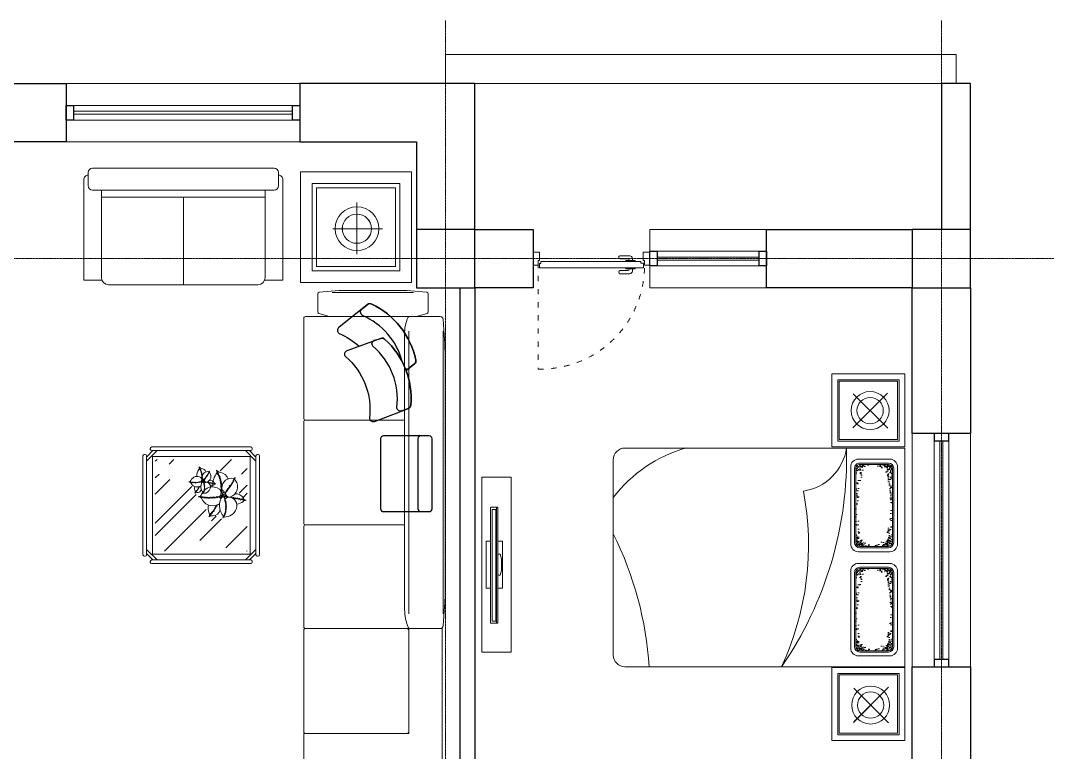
# Model space of a CAD drawing. Header units: millimetres. Extents: x 220309 to 250673, y 235861 to 255830.
# Drawn here: x 243586 to 250673, y 250811 to 255830 of the extents above; entities that cross this region are included whole.
import ezdxf

# ---------------------------------------------------------------- set-up
doc = ezdxf.new("R2010")
doc.units = ezdxf.units.MM
doc.linetypes.add('ACAD_ISO03W100', pattern=[30, 12, -18])
doc.linetypes.add('DASHDOTX2', pattern=[2, 1, -0.5, 0, -0.5])
for name, color, linetype, lineweight in [('Axes', 40, 'DASHDOTX2', 9), ('Balcony', 7, 'Continuous', 40), ('Door', 59, 'Continuous', 9), ('furniture', 46, 'Continuous', 9), ('Line', 7, 'Continuous', 9), ('Profile', 4, 'Continuous', 15), ('Wall', 5, 'Continuous', 30), ('winows', 4, 'Continuous', 18)]:
    doc.layers.add(name, color=color, linetype=linetype, lineweight=lineweight)
doc.layers.add('pillow', color=250, linetype='Continuous')
doc.styles.add('DIM_FONT', font='SIMPLEX', dxfattribs={"width": 0.8})
pattern_1 = [(322.5, (57293.257, -2899.04), (-1.126233, -34.448923), [0, -27.175481, 0, -30.39363, 0, -29.052734]), (352.5, (57293.257, -2899.04), (31.64114, -50.456037), [0, -14.660457, 0, -24.49369, 0, -9.386268]), (32.5, (57271.266, -2899.04), (55.676515, -0.101176), [0, -8.939303, 0, -32.18149, 0, -42.014724]), (42.5, (57271.266, -2899.04), (53.745352, -15.691615), [0, -4.469651, 0, -21.096755, 0, -24.136118])]
pattern_2 = [(322.5, (58008.435, -2899.04), (-1.126233, -34.448923), [0, -27.175481, 0, -30.39363, 0, -29.052734]), (352.5, (58008.435, -2899.04), (31.64114, -50.456037), [0, -14.660457, 0, -24.49369, 0, -9.386268]), (32.5, (57986.444, -2899.04), (55.676515, -0.101176), [0, -8.939303, 0, -32.18149, 0, -42.014724]), (42.5, (57986.444, -2899.04), (53.745352, -15.691615), [0, -4.469651, 0, -21.096755, 0, -24.136118])]

# ---------------------------------------------------------------- blocks, each defined once
blk = doc.blocks.new('q1')
at = {"layer": 'Door', "lineweight": 9}
for p, q in [((-680.9, 70), (-680.9, 86)), ((-663.1, 103.7), (-597.4, 103.7)), ((-659.6, 73.6), (-659.6, 70)), ((-597.4, 82.4), (-650.7, 82.4)), ((-588.5, 94.9), (-588.5, 91.3)), ((-45.3, 64.6), (-756.7, 64.6)), ((-756.7, 64.6), (-756.7, 31.8)), ((-756.7, 31.8), (-738.9, 31.8)), ((-738.9, 31.8), (-738.9, 20.2)), ((-54.2, 20.2), (-738.9, 20.2)), ((-699.8, 64.8), (-699.8, 70)), ((-699.8, 70), (-635.1, 70)), ((-699.8, 14), (-699.8, 20.2)), ((-635.1, 14), (-699.8, 14)), ((-680.9, 14), (-680.9, -1.1)), ((-659.6, 11.4), (-659.6, 14)), ((-597.4, 2.5), (-650.7, 2.5)), ((-635.1, 70), (-635.1, 64.8)), ((-635.1, 20.1), (-635.1, 14)), ((-45.3, 34.3), (-54.2, 34.3)), ((-54.2, 34.3), (-54.2, 20.2)), ((-45.3, 64.6), (-45.3, 34.3)), ((-663.1, -18.8), (-597.4, -18.8)), ((-588.5, -9.9), (-588.5, -6.4))]:
    blk.add_line(p, q, dxfattribs=at)
at = {"layer": 'Door', "linetype": 'ACAD_ISO03W100', "lineweight": 9, "ltscale": 3}
blk.add_lwpolyline([(-35.6, 29), (-35.6, 757.9)], dxfattribs=at)
at = {"layer": 'Door', "lineweight": 9}
for points in [[(-800, 44.4), (-764.4, 44.4), (-764.4, 13.6), (-755.6, 13.6), (-755.6, -44.4), (-800, -44.4)], [(0, 44.4), (-35.6, 44.4), (-35.6, 13.6), (-44.4, 13.6), (-44.4, -44.4), (0, -44.4)]]:
    blk.add_lwpolyline(points, close=True, dxfattribs=at)
at = {"layer": 'Door', "linetype": 'ACAD_ISO03W100', "lineweight": 9, "ltscale": 3}
blk.add_arc((-53.3, 47), 711.1, 88.56708, 180.20716, dxfattribs=at)
at = {"layer": 'Door', "lineweight": 9}
for centre, radius, start, end in [((-663.1, 86), 17.8, 90, 180), ((-650.7, 73.6), 8.89, 90, 180), ((-597.4, 94.9), 8.89, 0, 90), ((-597.4, 91.3), 8.89, 270, 0), ((-650.7, 11.4), 8.89, 180, 270), ((-597.4, -6.4), 8.89, 0, 90), ((-663.1, -1.1), 17.8, 180, 270), ((-597.4, -9.9), 8.89, 270, 0)]:
    blk.add_arc(centre, radius, start, end, dxfattribs=at)
blk = doc.blocks.new('1150')
h = blk.add_hatch()
h.set_pattern_fill('AR-SAND', color=0, scale=19.070513, angle=270, style=0)
h.set_pattern_definition(pattern_1)
edge = h.paths.add_edge_path()
edge.add_line((625, 792.6), (652.7, 813.9))
edge.add_line((652.7, 813.9), (674.1, 857.6))
edge.add_line((674.1, 857.6), (674.1, 793.1))
edge.add_line((674.1, 793.1), (673.1, 791))
edge.add_line((673.1, 791), (645.4, 769.7))
edge.add_line((645.4, 769.7), (564.5, 754.8))
edge.add_line((564.5, 754.8), (508, 746.5))
edge.add_line((508, 746.5), (330.6, 746.5))
edge.add_line((330.6, 746.5), (544, 777.7))
edge.add_line((544, 777.7), (625, 792.6))
h.paths.add_polyline_path([(616.5, 955), (535.5, 969.9), (394, 990.6), (437, 996.8), (543.3, 996.8), (553.4, 995.4), (634.4, 980.5), (662, 959.2), (674.1, 934.6), (674.1, 872.7), (644.2, 933.7)])
h.paths.add_polyline_path([(351, 996.8), (394, 990.6), (258.3, 970.7), (177.4, 955.8), (149.7, 934.5), (111, 855.6), (111, 925.3), (127.6, 959.2), (155.3, 980.5), (236.2, 995.4), (246.3, 996.8)])
h = blk.add_hatch()
h.set_pattern_fill('AR-SAND,_O', color=0, scale=9.535256, angle=360)
h.set_pattern_definition([(232.5, (57293.257, -2899.04), (-17.2244613, 0.5631167), [0, -13.5877404, 0, -15.196815, 0, -14.5263672]), (262.5, (57293.257, -2899.04), (-25.2280185, -15.82057), [0, -7.3302284, 0, -12.246845, 0, -4.693134]), (302.5, (57293.257, -2888.045), (-0.050588, -27.8382573), [0, -4.4696514, 0, -16.0907452, 0, -21.0073618]), (312.5, (57293.257, -2888.045), (-7.845808, -26.872676), [0, -2.2348257, 0, -10.5483774, 0, -12.068059])])
edge = h.paths.add_edge_path()
edge.add_line((111, 917.1), (111, 970))
edge.add_ellipse((137.8, 970), major_axis=(-19, -19), ratio=1, start_angle=225, end_angle=315, ccw=False)
edge.add_line((137.8, 996.8), (203.9, 996.8))
edge.add_line((203.9, 996.8), (157.2, 972.9))
edge.add_line((157.2, 972.9), (111, 917.1))
edge = h.paths.add_edge_path()
edge.add_line((147.1, 773.2), (199.1, 746.5))
edge.add_line((199.1, 746.5), (137.8, 746.5))
edge.add_ellipse((137.8, 773.4), major_axis=(-19, -19), ratio=1, start_angle=315, end_angle=405, ccw=False)
edge.add_line((111, 773.4), (111, 816.8))
edge.add_line((111, 816.8), (147.1, 773.2))
edge = h.paths.add_edge_path()
edge.add_line((647.3, 746.5), (604.7, 746.5))
edge.add_line((604.7, 746.5), (633.1, 761.1))
edge.add_line((633.1, 761.1), (674.1, 810.6))
edge.add_line((674.1, 810.6), (674.1, 773.4))
edge.add_ellipse((647.3, 773.4), major_axis=(19, -19), ratio=1, start_angle=-45, end_angle=45, ccw=False)
edge = h.paths.add_edge_path()
edge.add_line((674.1, 970), (674.1, 923.3))
edge.add_line((674.1, 923.3), (633.1, 972.9))
edge.add_line((633.1, 972.9), (586.3, 996.8))
edge.add_line((586.3, 996.8), (647.3, 996.8))
edge.add_ellipse((647.3, 970), major_axis=(-19, -19), ratio=1, start_angle=135, end_angle=225, ccw=False)
h = blk.add_hatch()
h.set_pattern_fill('AR-SAND', color=0, scale=19.070513, angle=270, style=0)
h.set_pattern_definition(pattern_2)
h.paths.add_polyline_path([(1340.2, 792.6), (1367.9, 813.9), (1389.3, 857.6), (1389.3, 793.1), (1388.3, 791), (1360.6, 769.7), (1279.6, 754.8), (1223.2, 746.5), (1045.8, 746.5), (1259.2, 777.7)])
h.paths.add_polyline_path([(1331.7, 955), (1250.7, 969.9), (1109.2, 990.6), (1152.2, 996.8), (1258.5, 996.8), (1268.6, 995.4), (1349.5, 980.5), (1377.2, 959.2), (1389.3, 934.6), (1389.3, 872.7), (1359.4, 933.7)])
h.paths.add_polyline_path([(1066.2, 996.8), (1109.2, 990.6), (973.5, 970.7), (892.6, 955.8), (864.9, 934.5), (826.1, 855.6), (826.1, 925.3), (842.8, 959.2), (870.4, 980.5), (951.4, 995.4), (961.5, 996.8)])
h = blk.add_hatch()
h.set_pattern_fill('AR-SAND,_O', color=0, scale=9.535256, angle=360)
h.set_pattern_definition([(232.5, (58008.435, -2899.04), (-17.2244613, 0.5631167), [0, -13.5877404, 0, -15.196815, 0, -14.5263672]), (262.5, (58008.435, -2899.04), (-25.2280185, -15.82057), [0, -7.3302284, 0, -12.246845, 0, -4.693134]), (302.5, (58008.435, -2888.045), (-0.050588, -27.8382573), [0, -4.4696514, 0, -16.0907452, 0, -21.0073618]), (312.5, (58008.435, -2888.045), (-7.845808, -26.872676), [0, -2.2348257, 0, -10.5483774, 0, -12.068059])])
edge = h.paths.add_edge_path()
edge.add_line((826.1, 917.1), (826.1, 970))
edge.add_ellipse((853, 970), major_axis=(-19, -19), ratio=1, start_angle=225, end_angle=315, ccw=False)
edge.add_line((853, 996.8), (919.1, 996.8))
edge.add_line((919.1, 996.8), (872.3, 972.9))
edge.add_line((872.3, 972.9), (826.1, 917.1))
edge = h.paths.add_edge_path()
edge.add_line((862.3, 773.2), (914.3, 746.5))
edge.add_line((914.3, 746.5), (853, 746.5))
edge.add_ellipse((853, 773.4), major_axis=(-19, -19), ratio=1, start_angle=315, end_angle=405, ccw=False)
edge.add_line((826.1, 773.4), (826.1, 816.8))
edge.add_line((826.1, 816.8), (862.3, 773.2))
edge = h.paths.add_edge_path()
edge.add_line((1362.5, 746.5), (1319.9, 746.5))
edge.add_line((1319.9, 746.5), (1348.3, 761.1))
edge.add_line((1348.3, 761.1), (1389.3, 810.6))
edge.add_line((1389.3, 810.6), (1389.3, 773.4))
edge.add_ellipse((1362.5, 773.4), major_axis=(19, -19), ratio=1, start_angle=-45, end_angle=45, ccw=False)
edge = h.paths.add_edge_path()
edge.add_line((1389.3, 970), (1389.3, 923.3))
edge.add_line((1389.3, 923.3), (1348.3, 972.9))
edge.add_line((1348.3, 972.9), (1301.5, 996.8))
edge.add_line((1301.5, 996.8), (1362.5, 996.8))
edge.add_ellipse((1362.5, 970), major_axis=(-19, -19), ratio=1, start_angle=135, end_angle=225, ccw=False)
h = blk.add_hatch()
h.set_pattern_fill('AR-SAND', color=0, scale=19.070513, angle=270, style=0)
h.set_pattern_definition(pattern_1)
edge = h.paths.add_edge_path()
edge.add_line((248.9, 770.6), (413.2, 746.5))
edge.add_line((413.2, 746.5), (257.1, 746.5))
edge.add_line((257.1, 746.5), (233.1, 750.1))
edge.add_line((233.1, 750.1), (152.1, 765))
edge.add_line((152.1, 765), (124.4, 786.2))
edge.add_line((124.4, 786.2), (111, 813.6))
edge.add_line((111, 813.6), (111, 866.3))
edge.add_line((111, 866.3), (140.2, 806.7))
edge.add_line((140.2, 806.7), (167.9, 785.5))
edge.add_line((167.9, 785.5), (248.9, 770.6))
h = blk.add_hatch()
h.set_pattern_fill('AR-SAND', color=0, scale=19.070513, angle=270, style=0)
h.set_pattern_definition(pattern_2)
edge = h.paths.add_edge_path()
edge.add_line((964, 770.6), (1128.4, 746.5))
edge.add_line((1128.4, 746.5), (972.3, 746.5))
edge.add_line((972.3, 746.5), (948.2, 750.1))
edge.add_line((948.2, 750.1), (867.3, 765))
edge.add_line((867.3, 765), (839.6, 786.2))
edge.add_line((839.6, 786.2), (826.1, 813.6))
edge.add_line((826.1, 813.6), (826.1, 866.3))
edge.add_line((826.1, 866.3), (855.4, 806.7))
edge.add_line((855.4, 806.7), (883.1, 785.5))
edge.add_line((883.1, 785.5), (964, 770.6))
at = {"color": 0}
for p, q in [((-505.9, 1083), (-5.1, 1083)), ((-505.9, 582.2), (-505.9, 1083)), ((-5.1, 1083), (-5.1, 582.2)), ((1.2, 1083), (1501.2, 1083)), ((1.2, -836.9), (1.2, 1083)), ((1501.2, 1083), (1501.2, -836.9)), ((1509.5, 582.2), (1509.5, 1083)), ((1509.5, 1083), (2010.3, 1083)), ((2010.3, 1083), (2010.3, 582.2)), ((-45.2, 1042.9), (-465.8, 1042.9)), ((-465.8, 1042.9), (-465.8, 622.3)), ((-55.2, 1032.9), (-455.8, 1032.9)), ((-455.8, 1032.9), (-455.8, 632.3)), ((-55.2, 1032.9), (-55.2, 632.3)), ((-55.2, 632.3), (-55.2, 1032.9)), ((-45.2, 622.3), (-45.2, 1042.9)), ((128.8, 1032.6), (656.3, 1032.6)), ((137.8, 1005.8), (647.3, 1005.8)), ((137.8, 996.8), (647.3, 996.8)), ((844, 1032.6), (1371.4, 1032.6)), ((853, 1005.8), (1362.5, 1005.8)), ((853, 996.8), (1362.5, 996.8)), ((1970.2, 1042.9), (1549.5, 1042.9)), ((1549.5, 1042.9), (1549.5, 622.3)), ((1559.5, 1032.9), (1960.2, 1032.9)), ((1960.2, 1032.9), (1559.5, 1032.9)), ((1559.5, 1032.9), (1559.5, 632.3)), ((1960.2, 1032.9), (1960.2, 632.3)), ((1960.2, 632.3), (1960.2, 1032.9)), ((1970.2, 622.3), (1970.2, 1042.9)), ((-146.5, 732.4), (-383.7, 969.7)), ((-143.3, 966.5), (-380.5, 729.3)), ((-140.2, 969.7), (-377.4, 732.4)), ((-377.4, 732.4), (-140.2, 969.7)), ((75.2, 764.4), (75.2, 979)), ((102, 773.4), (102, 970)), ((111, 773.4), (111, 970)), ((674.1, 773.4), (674.1, 970)), ((683.1, 773.4), (683.1, 970)), ((709.9, 764.4), (709.9, 979)), ((790.4, 764.4), (790.4, 979)), ((817.2, 773.4), (817.2, 970)), ((826.1, 773.4), (826.1, 970)), ((1389.3, 773.4), (1389.3, 970)), ((1398.3, 773.4), (1398.3, 970)), ((1425.1, 764.4), (1425.1, 979)), ((1873.8, 728.7), (1636.6, 965.9)), ((1873.8, 728.7), (1636.6, 965.9)), ((1877, 962.8), (1639.7, 725.5)), ((1877, 962.8), (1639.7, 725.5)), ((128.8, 710.8), (656.3, 710.8)), ((137.8, 746.5), (647.3, 746.5)), ((137.8, 737.6), (647.3, 737.6)), ((844, 710.8), (1371.4, 710.8)), ((853, 746.5), (1362.5, 746.5)), ((853, 737.6), (1362.5, 737.6)), ((1425.7, 752.9), (1424.1, 754.5)), ((-5.1, 582.2), (-505.9, 582.2)), ((-465.8, 622.3), (-45.2, 622.3)), ((-55.2, 632.3), (-455.8, 632.3)), ((-455.8, 632.3), (-55.2, 632.3)), ((2010.3, 582.2), (1509.5, 582.2)), ((1549.5, 622.3), (1970.2, 622.3)), ((1960.2, 632.3), (1559.5, 632.3)), ((1559.5, 632.3), (1960.2, 632.3)), ((1322.5, -755.4), (1322.5, -755.4)), ((-1, -790), (-1, -790)), ((1422.3, -917), (80.1, -917)), ((1475.8, -896.5), (1475.8, -896.5))]:
    blk.add_line(p, q, dxfattribs=at)
for centre, radius in [((-261.9, 847.9), 130.2), ((-261.9, 847.9), 90.1), ((1758.3, 844.2), 130.2), ((1758.3, 844.2), 90.1)]:
    blk.add_circle(centre, radius, dxfattribs=at)
for centre, radius, start, end in [((128.8, 979), 53.6, 90, 180), ((137.8, 970), 35.8, 90, 180), ((137.8, 970), 26.8, 90, 180), ((647.3, 970), 35.8, 0, 90), ((647.3, 970), 26.8, 0, 90), ((656.3, 979), 53.6, 0, 90), ((844, 979), 53.6, 90, 180), ((853, 970), 35.8, 90, 180), ((853, 970), 26.8, 90, 180), ((1362.5, 970), 35.8, 0, 90), ((1362.5, 970), 26.8, 0, 90), ((1371.4, 979), 53.6, 0, 90), ((128.8, 764.4), 53.6, 180, 270), ((137.8, 773.4), 35.8, 180, 270), ((137.8, 773.4), 26.8, 180, 270), ((647.3, 773.4), 35.8, 270, 0), ((647.3, 773.4), 26.8, 270, 0), ((656.3, 764.4), 53.6, 270, 0), ((844, 764.4), 53.6, 180, 270), ((853, 773.4), 35.8, 180, 270), ((853, 773.4), 26.8, 180, 270), ((1362.5, 773.4), 35.8, 270, 0), ((1362.5, 773.4), 26.8, 270, 0), ((1371.4, 764.4), 53.6, 270, 0), ((1438.2, -1856.7), 2539.9, 88.55116, 124.48792), ((1551.9, 337.1), 348.9, 98.15874, 171.77286), ((837.1, -1566.9), 1988.5, 79.29162, 114.8966), ((594.6, -163.5), 942.6, 306.93126, 344.38657), ((-155.5, -3056.3), 2391, 63.47275, 86.2716), ((81.3, -836.9), 80.1, 180, 270), ((1421.1, -836.9), 80.1, 270, 0)]:
    blk.add_arc(centre, radius, start, end, dxfattribs=at)
blk = doc.blocks.new('1156')
at = {"color": 0}
for p, q in [((208.2, 993.6), (200.5, 993.6)), ((208.2, 993.6), (240.2, 993.6)), ((196.1, 609.4), (196.1, 989.2)), ((203.8, 363.3), (203.8, 989.2)), ((209.3, 977.8), (234.7, 977.8)), ((209.3, 455.3), (209.3, 977.8)), ((234.7, 977.8), (234.7, 455.3)), ((244.6, 989.2), (244.6, 519.4)), ((244.6, 202), (244.6, 761.3)), ((196.1, 671.3), (196.1, 202)), ((169.7, 600), (169.6, 600)), ((203.8, 474.6), (203.8, 202)), ((209.3, 463.2), (209.3, 213.4)), ((234.7, 213.4), (234.7, 463.2)), ((209.3, 213.4), (234.7, 213.4)), ((208.2, 197.6), (200.5, 197.6)), ((208.2, 197.6), (240.2, 197.6))]:
    blk.add_line(p, q, dxfattribs=at)
blk.add_lwpolyline([(104.1, 0), (304.1, 0), (304.1, 1200), (104.1, 1200)], close=True, dxfattribs=at)
at = {"color": 0, "flags": 128}
for points in [[(196.1, 761.3), (163.3, 761.3), (163.3, 600), (163.3, 438.7), (196.1, 438.7)], [(244.6, 438.7), (274.5, 438.7), (274.5, 600), (274.5, 761.3), (244.6, 761.3)], [(196.1, 528.7), (179.8, 528.7), (169.7, 559), (169.7, 641), (179.8, 671.3), (196.1, 671.3)]]:
    blk.add_lwpolyline(points, dxfattribs=at)
at = {"color": 0}
for centre, start, end in [((200.5, 989.2), 90, 180), ((208.2, 989.2), 90, 180), ((240.2, 989.2), 0.00028, 90), ((200.5, 202), 180, 270), ((208.2, 202), 180, 270), ((240.2, 202), 270, 359.99972)]:
    blk.add_arc(centre, 4.4, start, end, dxfattribs=at)
blk = doc.blocks.new('pillow 3')
at = {"color": 0, "elevation": 0}
for points in [[(305.9, -274.5, 0.236738), (-12.4, -547.3, -0.479426), (-58.9, -550.4), (-88.8, -512, -0.307946), (-90.5, -484, -0.233014), (292.9, -181.4, -0.307945), (319.6, -190.1), (349.5, -228.5, -0.264583), (353, -253, -0.264583)], [(364.9, -248.4), (319.6, -190.1, 0.307945), (292.9, -181.4, 0.233014), (-90.5, -484, 0.307946), (-88.8, -512), (69.5, -709.3, 0.537171), (111, -706.1, -0.087514), (198.5, -569.8, -0.087514)]]:
    blk.add_lwpolyline(points, format="xyb", dxfattribs=at)
for points in [[(601.6, -216.3, -0.307945), (624.7, -232.4), (641.9, -277.8, -0.536806), (617.7, -311.7, 0.252086), (197.9, -475.4, -0.536805), (157.3, -466.2), (145, -420.8, -0.307946), (151.5, -393.4, -0.235257)], [(624.7, -232.4, 0.307945), (601.6, -216.3, 0.235257), (151.5, -393.4, 0.307946), (145, -420.8), (228.8, -654.2, 0.537171), (269.5, -663.4, -0.252826), (689.2, -499.7, 0.537172), (713.5, -465.8)]]:
    blk.add_lwpolyline(points, format="xyb", close=True, dxfattribs=at)
blk = doc.blocks.new('pillow 2')
at = {"color": 0}
for points in [[(248, -172.7, 0.414214), (268.3, -152.5), (268.3, -94.8, 0.414214), (248, -74.5), (-231.4, -74.5, 0.414214), (-251.7, -94.8), (-251.7, -152.5, 0.414214), (-231.4, -172.7)], [(248, -427.9, 0.414214), (268.3, -407.6), (268.3, -94.8, 0.414214), (248, -74.5), (-231.4, -74.5, 0.414214), (-251.7, -94.8), (-251.7, -407.6, 0.414214), (-231.4, -427.9)]]:
    blk.add_lwpolyline(points, format="xyb", close=True, dxfattribs=at)
blk = doc.blocks.new('sofa 2_top_dwgmodels.com')
at = {"color": 0}
for p, q in [((1310, 5.5), (3250, 5.3)), ((3514.8, -753.7), (3514.8, -196.4)), ((1310, -230), (3250, -230)), ((2020, -230), (3250, -230))]:
    blk.add_line(p, q, dxfattribs=at)
blk.add_lwpolyline([(0, -950), (0, 0), (1210, 0), (1210, -230), (490, -230), (490, -950)], close=True, dxfattribs=at)
for points in [[(1360.8, 16.6), (1228.5, 6.9, 0.392813), (1210, -13.1), (1210, -127), (1210, -187.2), (1210, -224.4, 0.306407), (1215.1, -231.9, 0.103056), (1339.3, -257.8), (3227.2, -259.1, 0.103944), (3345.2, -234.3, 0.297462), (3350, -226.9), (3350, -13.4, 0.395549), (3331.3, 6.5), (3258.2, 11.2), (3190.6, 15.6), (3167.8, 17, 0.016229), (3089, 19.5), (1444.4, 19.5, 0.017209), (1360.8, 16.6)], [(502, -950), (1198, -950, 0.414214), (1210, -938), (1210, -242, 0.414214), (1198, -230), (502, -230, 0.414214), (490, -242), (490, -938, 0.414214)]]:
    blk.add_lwpolyline(points, format="xyb", close=True, dxfattribs=at)
for points in [[(3506.2, -96.5), (3380.4, -96.5, 0.334862), (3370.8, -103.8), (3350, -176.5), (3350, -773.5), (3370.8, -846.2, 0.334862), (3380.4, -853.5), (3506.2, -853.5, 0.394556), (3516.2, -844.6), (3529.5, -706.5), (3529.5, -243.7), (3516.2, -105.5, 0.387425), (3506.2, -96.5, 537.882531)], [(1215.3, -232, 0.250914), (1210, -242), (1210, -938, 0.414214), (1222, -950), (1908, -950, 0.414214), (1920, -938), (1920, -258.2)], [(1920, -258.2), (1920, -938, 0.414214), (1932, -950), (2628, -950, 0.414214), (2640, -938), (2640, -258.7)], [(2640, -258.7), (2640, -938, 0.414214), (2652, -950), (3338, -950, 0.414214), (3350, -938), (3350, -242, 0.198091), (3346.5, -233.5, 0.198091)]]:
    blk.add_lwpolyline(points, format="xyb", dxfattribs=at)
at = {"layer": 'pillow', "color": 0, "xscale": -1}
for name, p in [('pillow 2', (2280, 5.4)), ('pillow 3', (3344.6, 0.3))]:
    blk.add_blockref(name, p, dxfattribs=at)
blk = doc.blocks.new('sofa 2x')
at = {"lineweight": 9}
for p, q in [((-622.5, 0), (622.5, 0)), ((-652.5, -30), (-652.5, -120)), ((652.5, -30), (652.5, -120)), ((-681.7, -79.2), (-681.7, -767.5)), ((681.7, -79.2), (681.7, -767.5)), ((-622.5, -150), (622.5, -150)), ((-561.7, -150), (-561.7, -750)), ((-561.7, -200), (561.7, -200)), ((-1.7, -200), (-1.7, -800)), ((561.7, -150), (561.7, -750)), ((-681.7, -767.5), (-558.6, -767.5)), ((681.7, -767.5), (558.6, -767.5)), ((-511.7, -800), (511.7, -800))]:
    blk.add_line(p, q, dxfattribs=at)
for centre, radius, start, end in [((622.5, -30), 30, 0, 90), ((-651.8, -77.8), 30, 91.3932, 182.61984), ((-622.5, -30), 30, 90, 180), ((651.8, -77.8), 30, 357.38016, 88.6068), ((-622.5, -120), 30, 180, 270), ((622.5, -120), 30, 270, 0), ((-511.7, -750), 50, 180, 270), ((511.7, -750), 50, 270, 0)]:
    blk.add_arc(centre, radius, start, end, dxfattribs=at)
blk = doc.blocks.new('table044')
at = {"lineweight": 9}
h = blk.add_hatch(dxfattribs=at)
h.set_pattern_fill('AR-RROOF', color=0, scale=300, angle=-45, style=0)
h.set_pattern_definition([(135, (-12013604, 1621491.27), (-254.558441, 678.82251), [4500, -600, 1500, -300]), (135, (-12013780.07, 1621879.47), (494.26764, 70.003571), [900, -99, 1800, -225]), (135, (-12013529.75, 1621777.65), (-960.9581156, 1245.2150417), [2400, -420, 1200, -300])])
h.paths.add_polyline_path([(715, -315), (85, -315), (85, 315), (715, 315)])
edge = h.paths.add_edge_path(flags=16)
edge.add_line((139.7, 139.1), (151.8, 106.8))
edge.add_line((151.8, 106.8), (159.9, 88.6))
edge.add_line((159.9, 88.6), (139.7, 82.5))
edge.add_line((139.7, 82.5), (121.5, 68.4))
edge.add_line((121.5, 68.4), (107.4, 52.2))
edge.add_line((107.4, 52.2), (95.2, 48.2))
edge.add_line((95.2, 48.2), (89.2, 44.1))
edge.add_line((89.2, 44.1), (87.2, 34))
edge.add_line((87.2, 34), (119.5, 19.9))
edge.add_line((119.5, 19.9), (137.7, 5.7))
edge.add_line((137.7, 5.7), (153.8, 5.7))
edge.add_line((153.8, 5.7), (153.8, -26.6))
edge.add_line((153.8, -26.6), (178.1, -63))
edge.add_line((178.1, -63), (232.6, -93.3))
edge.add_line((232.6, -93.3), (260.9, -93.3))
edge.add_line((260.9, -93.3), (281.1, -93.3))
edge.add_line((281.1, -93.3), (273, -69.1))
edge.add_line((273, -69.1), (275, -52.9))
edge.add_line((275, -52.9), (283.1, -65))
edge.add_line((283.1, -65), (309.4, -81.2))
edge.add_line((309.4, -81.2), (335.6, -79.2))
edge.add_line((335.6, -79.2), (363.9, -81.2))
edge.add_line((363.9, -81.2), (361.9, -69.1))
edge.add_line((361.9, -69.1), (365.9, -28.7))
edge.add_line((365.9, -28.7), (365.9, 5.7))
edge.add_line((365.9, 5.7), (406.3, 27.9))
edge.add_line((406.3, 27.9), (430.6, 52.2))
edge.add_line((430.6, 52.2), (440.6, 64.3))
edge.add_line((440.6, 64.3), (424.5, 72.4))
edge.add_line((424.5, 72.4), (450.7, 74.4))
edge.add_line((450.7, 74.4), (462.9, 110.8))
edge.add_line((462.9, 110.8), (460.8, 127))
edge.add_line((460.8, 127), (483.1, 143.2))
edge.add_line((483.1, 143.2), (503.3, 161.4))
edge.add_line((503.3, 161.4), (489.1, 175.5))
edge.add_line((489.1, 175.5), (464.9, 207.8))
edge.add_line((464.9, 207.8), (446.7, 205.8))
edge.add_line((446.7, 205.8), (440.6, 232.1))
edge.add_line((440.6, 232.1), (430.6, 278.6))
edge.add_line((430.6, 278.6), (404.3, 278.6))
edge.add_line((404.3, 278.6), (382.1, 260.4))
edge.add_line((382.1, 260.4), (365.9, 242.2))
edge.add_line((365.9, 242.2), (345.7, 244.2))
edge.add_line((345.7, 244.2), (339.7, 234.1))
edge.add_line((339.7, 234.1), (315.4, 234.1))
edge.add_line((315.4, 234.1), (313.4, 248.3))
edge.add_line((313.4, 248.3), (289.2, 248.3))
edge.add_line((289.2, 248.3), (269, 236.1))
edge.add_line((269, 236.1), (228.6, 220))
edge.add_line((228.6, 220), (222.5, 193.7))
edge.add_line((222.5, 193.7), (186.1, 193.7))
edge.add_line((186.1, 193.7), (165.9, 226))
edge.add_line((165.9, 226), (157.9, 199.8))
edge.add_line((157.9, 199.8), (143.7, 163.4))
edge.add_line((143.7, 163.4), (139.7, 139.1))
at = {"color": 0, "lineweight": 9}
for p, q in [((25, 302.7), (97.3, 375)), ((25, 331), (69, 375)), ((50.6, 390), (50.6, 385)), ((60.6, 400), (739.5, 400)), ((60.6, 375), (739.5, 375)), ((775, 302.7), (702.7, 375)), ((775, 331), (731, 375)), ((749.5, 390), (749.5, 385)), ((0, -339.4), (0, 339.4)), ((10, 349.4), (15, 349.4)), ((25, -339.4), (25, 339.4)), ((65, -335), (65, 335)), ((65, 335), (735, 335)), ((735, 335), (735, -335)), ((775, 339.4), (775, -339.4)), ((790, 349.4), (785, 349.4)), ((800, 339.4), (800, -339.4)), ((281.9, 220.3), (289.8, 221.4)), ((288.8, 211.9), (281.9, 220.3)), ((286.8, 227.7), (292.7, 227.7)), ((289.8, 221.4), (286.8, 227.7)), ((348.9, 226.6), (343.9, 227.8)), ((345.6, 219.5), (351.6, 223)), ((351.6, 218.9), (345.6, 219.5)), ((346.7, 224.2), (348.9, 226.6)), ((351.6, 223), (346.7, 224.2)), ((350, 216), (351.6, 218.9)), ((354.4, 215.4), (350, 216)), ((351.6, 212.4), (354.4, 215.4)), ((394.4, 213.6), (399.3, 214.2)), ((398.2, 209.5), (394.4, 213.6)), ((395.5, 218.3), (400.4, 219.5)), ((399.3, 214.2), (395.5, 218.3)), ((397.1, 222.5), (401, 223)), ((400.4, 219.5), (397.1, 222.5)), ((397.7, 228.9), (402.6, 228.9)), ((401, 223), (397.7, 228.9)), ((399.9, 233.7), (403.7, 233.1)), ((402.6, 228.9), (399.9, 233.7)), ((400.4, 238.4), (405.4, 238.4)), ((403.7, 233.1), (400.4, 238.4)), ((403.2, 241.9), (408.1, 240.7)), ((405.4, 238.4), (403.2, 241.9)), ((405.4, 246), (410.3, 246)), ((408.1, 240.7), (405.4, 246)), ((406.5, 250.7), (410.9, 251.3)), ((410.3, 246), (406.5, 250.7)), ((409.2, 254.9), (412.5, 254.9)), ((410.9, 251.3), (409.2, 254.9)), ((179.1, 177.1), (170.2, 179.3)), ((173.2, 164.5), (184, 170.8)), ((184, 163.5), (173.2, 164.5)), ((175.1, 172.9), (179.1, 177.1)), ((184, 170.8), (175.1, 172.9)), ((181, 158.2), (184, 163.5)), ((188.9, 157.1), (181, 158.2)), ((184, 151.9), (188.9, 157.1)), ((192.8, 151.9), (184, 151.9)), ((187.9, 145.6), (192.8, 151.9)), ((194.7, 144.5), (187.9, 145.6)), ((190.8, 139.3), (194.7, 144.5)), ((259.4, 138.2), (266.2, 142.4)), ((260.4, 154), (269.2, 155)), ((267.2, 146.6), (260.4, 154)), ((261.4, 146.6), (267.2, 146.6)), ((266.2, 142.4), (261.4, 146.6)), ((262.3, 162.4), (271.1, 164.5)), ((269.2, 155), (262.3, 162.4)), ((265.3, 169.8), (272.1, 170.8)), ((271.1, 164.5), (265.3, 169.8)), ((266.2, 181.4), (275.1, 181.4)), ((272.1, 170.8), (266.2, 181.4)), ((270.2, 189.8), (277, 188.7)), ((275.1, 181.4), (270.2, 189.8)), ((271.1, 198.2), (280, 198.2)), ((277, 188.7), (271.1, 198.2)), ((276, 204.5), (284.9, 202.4)), ((280, 198.2), (276, 204.5)), ((280, 211.9), (288.8, 211.9)), ((284.9, 202.4), (280, 211.9)), ((309.4, 146.4), (310.5, 149.9)), ((310.5, 149.9), (311, 147)), ((311, 147), (313.2, 152.9)), ((313.2, 152.9), (314.3, 147.6)), ((314.3, 147.6), (317, 152.3)), ((317, 152.3), (317.6, 148.8)), ((317.6, 148.8), (320.3, 152.3)), ((320.3, 152.3), (322.5, 147)), ((322.5, 147), (325.3, 154.7)), ((325.3, 154.7), (326.4, 149.9)), ((326.4, 149.9), (329.7, 153.5)), ((329.7, 153.5), (331.9, 150.5)), ((331.9, 150.5), (333, 156.4)), ((333, 156.4), (335.1, 152.3)), ((335.1, 152.3), (337.3, 155.3)), ((337.3, 155.3), (340.1, 151.7)), ((340.1, 151.7), (341.7, 156.4)), ((341.7, 156.4), (343.4, 152.3)), ((343.4, 152.3), (346.1, 155.8)), ((346.1, 155.8), (346.7, 154.1)), ((346.7, 154.1), (349.4, 158.2)), ((349.4, 158.2), (351.1, 154.7)), ((356.5, 212.4), (351.6, 212.4)), ((353.8, 208.9), (356.5, 212.4)), ((357.6, 208.3), (353.8, 208.9)), ((355.4, 205.4), (357.6, 208.3)), ((360.4, 205.4), (355.4, 205.4)), ((357.6, 202.4), (360.4, 205.4)), ((364.8, 203.6), (357.6, 202.4)), ((360.4, 198.3), (364.8, 203.6)), ((365.3, 198.9), (360.4, 198.3)), ((363.7, 195.3), (365.3, 198.9)), ((368.1, 195.9), (363.7, 195.3)), ((365.9, 191.8), (368.1, 195.9)), ((371.4, 191.8), (365.9, 191.8)), ((368.1, 188.9), (371.4, 191.8)), ((373.6, 188.9), (368.1, 188.9)), ((370.3, 185.3), (373.6, 188.9)), ((375.2, 186.5), (370.3, 185.3)), ((371.9, 181.8), (375.2, 186.5)), ((377.4, 183.5), (371.9, 181.8)), ((375.2, 177.7), (377.4, 183.5)), ((378.5, 180.6), (375.2, 177.7)), ((379, 144.6), (382.3, 144.6)), ((382.3, 141.7), (379, 144.6)), ((382.3, 144.6), (379.6, 147.6)), ((392.4, 161), (388.4, 164.7)), ((392.2, 181.2), (396, 181.8)), ((395.5, 178.8), (392.2, 181.2)), ((394.9, 157.3), (392.4, 161)), ((393.3, 200.1), (398.2, 201.2)), ((397.7, 196.5), (393.3, 200.1)), ((393.3, 188.9), (396.6, 190)), ((397.7, 185.3), (393.3, 188.9)), ((393.9, 204.8), (397.7, 207.1)), ((398.2, 201.2), (393.9, 204.8)), ((393.9, 183.5), (397.7, 185.3)), ((396, 181.8), (393.9, 183.5)), ((394.4, 193), (397.7, 196.5)), ((396.6, 190), (394.4, 193)), ((394.9, 161.5), (398.8, 156.2)), ((395, 209.5), (398.2, 209.5)), ((397.7, 207.1), (395, 209.5)), ((404.8, 157.6), (407, 162.3)), ((407, 162.3), (409.8, 156.4)), ((409.8, 156.4), (413.6, 161.7)), ((413.6, 161.7), (416.3, 155.3)), ((416.3, 155.3), (419.1, 160)), ((419.1, 160), (422.4, 155.3)), ((422.4, 155.3), (425.1, 159.4)), ((425.1, 159.4), (427.3, 154.7)), ((427.3, 154.7), (429.5, 158.8)), ((429.5, 158.8), (433.4, 154.7)), ((433.4, 154.7), (435.6, 159.4)), ((435.6, 159.4), (438.8, 152.9)), ((438.8, 152.9), (442.7, 158.8)), ((442.7, 158.8), (444.9, 153.5)), ((444.9, 153.5), (447.6, 158.8)), ((447.6, 158.8), (450.4, 154.7)), ((450.4, 154.7), (452, 158.8)), ((452, 158.8), (455.9, 154.7)), ((455.9, 154.7), (458, 159.4)), ((458, 159.4), (461.3, 155.3)), ((461.3, 155.3), (463.5, 159.4)), ((463.5, 159.4), (467.4, 155.8)), ((467.4, 155.8), (469, 160.6)), ((469, 160.6), (471.8, 157.6)), ((199.6, 139.3), (190.8, 139.3)), ((194.7, 134), (199.6, 139.3)), ((207.5, 136.1), (194.7, 134)), ((199.6, 126.6), (207.5, 136.1)), ((208.4, 127.7), (199.6, 126.6)), ((205.5, 121.4), (208.4, 127.7)), ((213.3, 122.4), (205.5, 121.4)), ((209.4, 115), (213.3, 122.4)), ((219.2, 115), (209.4, 115)), ((213.3, 109.8), (219.2, 115)), ((223.1, 109.8), (213.3, 109.8)), ((217.3, 103.5), (223.1, 109.8)), ((226.1, 105.6), (217.3, 103.5)), ((220.2, 97.1), (226.1, 105.6)), ((230, 100.3), (220.2, 97.1)), ((226.1, 89.8), (230, 100.3)), ((232, 95), (226.1, 89.8)), ((256.5, 96.1), (263.3, 97.1)), ((262.3, 91.9), (256.5, 96.1)), ((258.4, 129.8), (267.2, 131.9)), ((266.2, 123.5), (258.4, 129.8)), ((258.4, 109.8), (264.3, 111.9)), ((266.2, 103.5), (258.4, 109.8)), ((267.2, 131.9), (259.4, 138.2)), ((259.4, 100.3), (266.2, 103.5)), ((263.3, 97.1), (259.4, 100.3)), ((260.4, 117.1), (266.2, 123.5)), ((264.3, 111.9), (260.4, 117.1)), ((375.2, 115.8), (379.6, 117.5)), ((380.7, 111.6), (375.2, 115.8)), ((375.7, 137), (380.7, 137.6)), ((380.7, 134.6), (375.7, 137)), ((375.7, 132.3), (380.7, 134.6)), ((379.6, 130.5), (375.7, 132.3)), ((375.7, 128.1), (379.6, 130.5)), ((380.1, 125.2), (375.7, 128.1)), ((375.7, 124), (380.1, 125.2)), ((379, 121.1), (375.7, 124)), ((375.7, 119.3), (379, 121.1)), ((379.6, 117.5), (375.7, 119.3)), ((376.8, 111), (380.7, 111.6)), ((379, 108.7), (376.8, 111)), ((376.8, 106.9), (379, 108.7)), ((381.2, 105.7), (376.8, 106.9)), ((377.4, 141.7), (382.3, 141.7)), ((380.7, 137.6), (377.4, 141.7)), ((377.4, 102.8), (381.2, 105.7)), ((381.2, 101.6), (377.4, 102.8)), ((377.9, 98.1), (381.2, 101.6)), ((383.4, 96.9), (377.9, 98.1)), ((379.6, 93.4), (383.4, 96.9)), ((382.9, 93.4), (379.6, 93.4)), ((381.2, 91), (382.9, 93.4)), ((385.1, 91), (381.2, 91)), ((382.3, 87.5), (385.1, 91)), ((386.7, 87.5), (382.3, 87.5)), ((384.5, 84.5), (386.7, 87.5)), ((387.8, 85.7), (384.5, 84.5)), ((410.9, 125.2), (414.2, 127.5)), ((414.2, 127.5), (411.4, 124.6)), ((411.4, 124.6), (416.3, 124.6)), ((416.3, 124.6), (414.2, 121.7)), ((414.2, 121.7), (419.1, 121.7)), ((419.1, 121.7), (416.9, 118.1)), ((416.9, 118.1), (422.4, 118.1)), ((422.4, 118.1), (419.6, 114.6)), ((419.6, 114.6), (423.5, 111)), ((423.5, 111), (421.3, 108.7)), ((421.3, 108.7), (425.7, 108.7)), ((425.7, 108.7), (424.6, 102.2)), ((424.6, 102.2), (431.2, 104)), ((431.2, 104), (429.5, 97.5)), ((429.5, 97.5), (433.9, 99.3)), ((433.9, 99.3), (432.3, 95.7)), ((432.3, 95.7), (437.7, 95.7)), ((437.7, 95.7), (437.2, 88.1)), ((437.2, 88.1), (441, 89.8)), ((441, 89.8), (439.9, 86.3)), ((108.5, 34), (110.5, 40.3)), ((110.5, 40.3), (111.5, 35)), ((111.5, 35), (115.4, 45.6)), ((115.4, 45.6), (117.3, 36.1)), ((117.3, 36.1), (122.2, 44.5)), ((122.2, 44.5), (123.2, 38.2)), ((123.2, 38.2), (128.1, 44.5)), ((128.1, 44.5), (132, 35)), ((132, 35), (136.9, 48.7)), ((136.9, 48.7), (138.9, 40.3)), ((138.9, 40.3), (144.8, 46.6)), ((144.8, 46.6), (148.7, 41.4)), ((148.7, 41.4), (150.6, 51.9)), ((150.6, 51.9), (154.6, 44.5)), ((154.6, 44.5), (158.5, 49.8)), ((158.5, 49.8), (163.4, 43.5)), ((163.4, 43.5), (166.3, 51.9)), ((166.3, 51.9), (169.3, 44.5)), ((169.3, 44.5), (174.2, 50.8)), ((174.2, 50.8), (175.1, 47.7)), ((175.1, 47.7), (180, 55)), ((180, 55), (183, 48.7)), ((227.1, 17.2), (235.9, 18.2)), ((235.9, 12.9), (227.1, 17.2)), ((227.1, 8.7), (235.9, 12.9)), ((233.9, 5.6), (227.1, 8.7)), ((227.1, 1.4), (233.9, 5.6)), ((234.9, -3.9), (227.1, 1.4)), ((230, 25.6), (238.8, 25.6)), ((235.9, 18.2), (230, 25.6)), ((232.9, 30.8), (238.8, 30.8)), ((238.8, 25.6), (232.9, 30.8)), ((238.8, 30.8), (233.9, 36.1)), ((256.8, 60), (249.7, 66.7)), ((261.2, 53.4), (256.8, 60)), ((261.2, 61), (268.2, 51.5)), ((279, 54), (282.9, 62.4)), ((282.9, 62.4), (287.8, 51.9)), ((287.8, 51.9), (294.7, 61.4)), ((289.8, -3.9), (295.6, 0.3)), ((295.6, 0.3), (290.7, -5)), ((294.7, 61.4), (299.6, 49.8)), ((299.6, 49.8), (304.5, 58.2)), ((304.5, 58.2), (310.3, 49.8)), ((310.3, 49.8), (315.2, 57.1)), ((315.2, 57.1), (319.2, 48.7)), ((319.2, 48.7), (323.1, 56.1)), ((323.1, 56.1), (329.9, 48.7)), ((329.9, 48.7), (333.9, 57.1)), ((333.9, 57.1), (339.7, 45.6)), ((339.7, 45.6), (346.6, 56.1)), ((346.6, 56.1), (350.5, 46.6)), ((350.5, 46.6), (355.4, 56.1)), ((355.4, 56.1), (360.3, 48.7)), ((360.3, 48.7), (363.2, 56.1)), ((363.2, 56.1), (370.1, 48.7)), ((370.1, 48.7), (374, 57.1)), ((374, 57.1), (379.9, 49.8)), ((379.9, 49.8), (383.8, 57.1)), ((383.8, 57.1), (390.7, 50.8)), ((390.7, 50.8), (393.6, 59.3)), ((393.6, 59.3), (398.5, 54)), ((226.1, -20.7), (233.9, -17.6)), ((235.9, -28.1), (226.1, -20.7)), ((227.1, -6), (234.9, -3.9)), ((232.9, -11.3), (227.1, -6)), ((227.1, -14.4), (232.9, -11.3)), ((233.9, -17.6), (227.1, -14.4)), ((229, -29.2), (235.9, -28.1)), ((232.9, -33.4), (229, -29.2)), ((229, -36.5), (232.9, -33.4)), ((236.9, -38.6), (229, -36.5)), ((230, -43.9), (236.9, -38.6)), ((236.9, -46), (230, -43.9)), ((231, -52.3), (236.9, -46)), ((240.8, -54.4), (231, -52.3)), ((233.9, -60.7), (240.8, -54.4)), ((239.8, -60.7), (233.9, -60.7)), ((236.9, -65), (239.8, -60.7)), ((243.7, -65), (236.9, -65)), ((238.8, -71.3), (243.7, -65)), ((290.7, -5), (299.6, -5)), ((299.6, -5), (295.6, -10.2)), ((295.6, -10.2), (304.5, -10.2)), ((304.5, -10.2), (300.5, -16.5)), ((300.5, -16.5), (310.3, -16.5)), ((310.3, -16.5), (305.4, -22.8)), ((305.4, -22.8), (312.3, -29.2)), ((312.3, -29.2), (308.4, -33.4)), ((308.4, -33.4), (316.2, -33.4)), ((316.2, -33.4), (314.3, -45)), ((314.3, -45), (326, -41.8)), ((326, -41.8), (323.1, -53.4)), ((323.1, -53.4), (330.9, -50.2)), ((330.9, -50.2), (328, -56.5)), ((328, -56.5), (337.8, -56.5)), ((337.8, -56.5), (336.8, -70.2)), ((336.8, -70.2), (343.6, -67.1)), ((343.6, -67.1), (341.7, -73.4)), ((246.7, -71.3), (238.8, -71.3)), ((242.7, -76.5), (246.7, -71.3)), ((248.6, -74.4), (242.7, -76.5)), ((10, -349.4), (15, -349.4)), ((25, -302.7), (97.3, -375)), ((25, -331), (69, -375)), ((735, -335), (65, -335)), ((775, -302.7), (702.7, -375)), ((775, -331), (731, -375)), ((790, -349.4), (785, -349.4)), ((50.6, -390), (50.6, -385)), ((739.5, -375), (60.6, -375)), ((739.5, -400), (60.6, -400)), ((749.5, -390), (749.5, -385))]:
    blk.add_line(p, q, dxfattribs=at)
for centre, start, end in [((60.6, 390), 90, 180), ((60.6, 385), 180, 270), ((739.5, 390), 0, 90), ((739.5, 385), 270, 0), ((10, 339.4), 90, 180), ((15, 339.4), 0, 90), ((785, 339.4), 90, 180), ((790, 339.4), 0, 90), ((10, -339.4), 180, 270), ((15, -339.4), 270, 0), ((785, -339.4), 180, 270), ((790, -339.4), 270, 0), ((60.6, -385), 90, 180), ((60.6, -390), 180, 270), ((739.5, -385), 0, 90), ((739.5, -390), 270, 0)]:
    blk.add_arc(centre, 10, start, end, dxfattribs=at)
for centre, major_axis, start_param, end_param in [((280.9, 146.4), (0, -79.9), 3.310431, 4.249228), ((468, 114.9), (0, -224.4), 4.110324, 4.82639), ((260.7, 273.7), (0, -49.2), 0.168838, 0.870004), ((325.3, 230.3), (0, -33.9), 4.358254, 5.331458), ((371.5, 198.6), (0, -40.9), 4.069383, 5.990613), ((332.3, 230.2), (0, -11.7), 0.92779, 1.908697), ((380.4, 284.7), (0, -65), -0.676061, -0.565041), ((525.1, 329.2), (0, -217.8), -1.118727, -0.806659), ((357.6, 192.9), (0, -38.4), 1.594581, 3.412072), ((405.9, 209.4), (0, -44.8), 3.310431, 4.249228), ((510.7, 191.7), (0, -125.7), 4.110324, 4.82639), ((394.6, 280.7), (0, -27.5), 0.168838, 0.870004), ((430.8, 256.3), (0, -19), 4.358254, 5.331458), ((353, 196.8), (0, -83.6), 1.587494, 2.189866), ((219.5, 127.2), (0, -73.1), 4.069383, 5.990613), ((149.4, 183.6), (0, -20.9), 0.92779, 1.908697), ((235.4, 281), (0, -116), -0.676061, -0.565041), ((493.7, 360.4), (0, -389), -1.118727, -0.806659), ((194.6, 117), (0, -68.5), 1.594581, 3.412072), ((186.4, 123.9), (0, -149.3), 1.587494, 2.189866), ((377.3, -173.6), (0, -330.9), 3.220754, 3.395787), ((298.4, 161.8), (0, -15.2), 0.095049, 1.048204), ((299.8, 125.7), (0, -20.9), 2.497732, 3.141566), ((339.1, 136.6), (0, -35.2), 3.024508, 4.189797), ((343.2, 187.8), (0, -56.8), -0.64386, -0.12835), ((366, 126.4), (0, -32.3), 3.222037, 5.07235), ((364.6, 174.1), (0, -15.3), -0.292573, 1.81957), ((365.3, 136.5), (0, -22.1), 2.014039, 3.222037), ((362.1, 192.3), (0, -34.1), 0.258874, 0.700688), ((359.6, 197.8), (0, -42.6), 0.310142, 0.617664), ((447, 122.7), (0, -75.6), 4.375338, 5.343531), ((378.8, 193.4), (0, -15.6), -0.023147, 1.594581), ((372.2, 167.5), (0, -11.2), 1.46435, 2.418595), ((327.1, 171.4), (0, -60.1), 1.241796, 1.432596), ((388.7, 151.9), (0, -7.8), 2.142228, 5.558838), ((391.8, 204.6), (0, -28.9), -0.405798, 0.1426), ((389.9, 160.3), (0, -4.93), 3.236326, 5.013036), ((382.6, 177.2), (0, -9.51), 0.386029, 1.424245), ((412.2, 197.3), (0, -40.4), -0.652366, -0.309932), ((345.3, 202.6), (0, -58.8), 0.950586, 1.088264), ((400.5, 177.9), (0, -14.8), -0.875139, -0.014195), ((352.1, 126.6), (0, -54.6), 0.894265, 2.142228), ((412, 180.5), (0, -18.2), -1.320146, -1.172986), ((414.4, 175), (0, -19.3), 3.850701, 5.574077), ((413.3, 146.9), (0, -17.7), 3.848767, 4.459185), ((440.8, 380.3), (0, -223.7), -0.185903, 0.185903), ((429, 147.3), (0, -51), 2.040895, 3.730687), ((429.3, 176.2), (0, -50.5), -0.376714, 1.142644), ((483, 173), (0, -12.8), -1.361808, 0.131882), ((483.4, 143.3), (0, -17), 3.066124, 3.935023), ((161.6, 16.5), (0, -62.8), 3.024508, 4.189797), ((207.2, 83.5), (0, -27.4), -0.292573, 1.81957), ((232.5, 118), (0, -27.8), -0.023147, 1.594581), ((220.7, 71.6), (0, -19.9), 1.46435, 2.418595), ((255.7, 138), (0, -51.6), -0.405798, 0.1426), ((239.4, 89), (0, -17), 0.386029, 1.424245), ((172.8, 134.4), (0, -105.1), 0.950586, 1.088264), ((271.2, 90.2), (0, -26.4), -0.875139, -0.014195), ((291.8, 94.9), (0, -32.4), -1.320146, -1.172986), ((296, 85), (0, -34.5), 3.850701, 5.574077), ((322.2, 35.5), (0, -91), 2.040895, 3.730687), ((382, 132.8), (0, -50.6), -1.210835, 0.057502), ((385, 76.6), (0, -5.75), 1.842983, 3.199095), ((399.4, 84.2), (0, -11.7), 3.932536, 5.258174), ((418.6, 81.5), (0, -22.9), -1.361808, 0.131882), ((426.5, 115.8), (0, -28.5), -1.394986, 0.07228), ((413.3, 146.9), (0, -17.7), -0.718865, -0.080308), ((643.6, 274.7), (0, -288.1), -1.036863, -0.843243), ((430.1, 62), (0, -25.4), 2.554351, 3.213873), ((451, 91), (0, -11.5), 4.205926, 5.467404), ((407.6, 116.8), (0, -41.8), 1.064334, 1.872975), ((229.8, -537.5), (0, -590.8), 3.220754, 3.395787), ((89, 61.4), (0, -27.1), 0.095049, 1.048204), ((91.4, -3), (0, -37.4), 2.497732, 3.141566), ((169, 108), (0, -101.4), -0.64386, -0.12835), ((209.7, -1.8), (0, -57.7), 3.222037, 5.07235), ((208.4, 16.3), (0, -39.5), 2.014039, 3.222037), ((202.6, 116), (0, -60.9), 0.258874, 0.700688), ((198.2, 125.8), (0, -76), 0.310142, 0.617664), ((354.3, -8.3), (0, -135), 4.375338, 5.343531), ((140.2, 78.6), (0, -107.3), 1.241796, 1.432596), ((250.2, 43.7), (0, -13.9), 2.142228, 5.558838), ((252.3, 58.8), (0, -8.8), 3.236326, 5.013036), ((292.2, 124.9), (0, -72.1), -0.652366, -0.309932), ((184.7, -1.5), (0, -97.5), 0.894265, 2.142228), ((294.2, 34.8), (0, -31.5), 3.848767, 4.459185), ((343.2, 451.6), (0, -399.4), -0.185903, 0.185903), ((294.2, 34.8), (0, -31.5), -0.718865, -0.080308), ((322.7, 87.2), (0, -90.2), -0.376714, 1.142644), ((705.4, 263.1), (0, -514.4), -1.036863, -0.843243), ((284, -18.8), (0, -74.6), 1.064334, 1.872975), ((419.3, 28.5), (0, -30.4), 3.066124, 3.935023), ((238.2, 9.7), (0, -90.4), -1.210835, 0.057502), ((269.4, -77.2), (0, -20.8), 3.932536, 5.258174), ((317.6, -20.7), (0, -51), -1.394986, 0.07228), ((324.1, -116.8), (0, -45.4), 2.554351, 3.213873), ((361.4, -65), (0, -20.5), 4.205926, 5.467404), ((243.6, -90.7), (0, -10.3), 1.842983, 3.199095)]:
    blk.add_ellipse(centre, major_axis=major_axis, ratio=0.931359, start_param=start_param, end_param=end_param, dxfattribs=at)
at = {"color": 0, "lineweight": 9, "style": 'DIM_FONT', "text_generation_flag": 4, "width": 0.8, "flags": 9}
for tag, p in [('YSIZE', (293.4, -332.6)), ('XSIZE', (293.4, -332.5))]:
    blk.add_attdef(tag, p, '', height=0.5, rotation=270, dxfattribs=at)
blk = doc.blocks.new('furn 0422')
at = {"color": 0, "lineweight": 9}
for p, q in [((0, -380), (0, 380)), ((0, 380), (760, 380)), ((760, 380), (760, -380)), ((80, -300), (80, 300)), ((80, 300), (680, 300)), ((680, 300), (680, -300)), ((110, -270), (110, 270)), ((110, 270), (650, 270)), ((650, 270), (650, -270)), ((373.6, -184.8), (373.6, 168.3)), ((199.3, -10.8), (537.9, -10.8)), ((650, -270), (110, -270)), ((680, -300), (80, -300)), ((760, -380), (0, -380))]:
    blk.add_line(p, q, dxfattribs=at)
for radius in [150, 100]:
    blk.add_circle((373.6, -10.8), radius, dxfattribs=at)

msp = doc.modelspace()

# ---------------------------------------------------------------- linework, layer by layer
at = {"layer": 'Axes', "linetype": 'DASHDOTX2', "lineweight": 9, "ltscale": 2}
for p, q in [((246499.2, 255830), (246499.2, 236461.1)), ((249899.2, 255830), (249899.2, 236461.1)), ((220905.5, 254198), (250673.2, 254198))]:
    msp.add_line(p, q, dxfattribs=at)
at = {"layer": 'Balcony', "lineweight": 9}
for points in [[(246499.2, 255398), (246499.2, 255598), (249999.2, 255598), (249999.2, 255398)], [(249999.2, 255398), (246699.2, 255398)]]:
    msp.add_lwpolyline(points, dxfattribs=at)
at = {"layer": 'furniture', "lineweight": 9}
for p, q in [((246265.2, 254793.5), (245505.2, 254793.5)), ((245505.2, 254793.5), (245505.2, 254033.5)), ((246265.2, 254033.5), (246265.2, 254793.5)), ((246185.2, 254713.5), (245585.2, 254713.5)), ((245585.2, 254713.5), (245585.2, 254113.5)), ((246185.2, 254113.5), (246185.2, 254713.5)), ((246155.2, 254683.5), (245615.2, 254683.5)), ((245615.2, 254683.5), (245615.2, 254143.5)), ((246155.2, 254143.5), (246155.2, 254683.5)), ((245891.5, 254228.7), (245891.5, 254581.8)), ((246065.8, 254402.7), (245727.2, 254402.7)), ((245615.2, 254143.5), (246155.2, 254143.5)), ((245585.2, 254113.5), (246185.2, 254113.5)), ((245505.2, 254033.5), (246265.2, 254033.5))]:
    msp.add_line(p, q, dxfattribs=at)
for radius in [150, 100]:
    msp.add_circle((245891.5, 254402.7), radius, dxfattribs=at)
at = {"layer": 'Line'}
for points in [[(245499.2, 255398), (243899.2, 255398), (243899.2, 254998), (245499.2, 254998)], [(249699.2, 251398), (249699.2, 252998), (250099.2, 252998), (250099.2, 251398)]]:
    msp.add_lwpolyline(points, close=True, dxfattribs=at)
msp.add_lwpolyline([(248699.2, 254398), (247899.2, 254398), (247899.2, 253998), (248699.2, 253998)], dxfattribs=at)
at = {"layer": 'Profile', "linetype": 'Continuous', "ltscale": 5}
for p, q in [((245449.2, 255248), (243899.2, 255248)), ((245449.2, 255148), (243899.2, 255148)), ((248649.2, 254248), (247899.2, 254248)), ((248649.2, 254148), (247899.2, 254148)), ((249849.2, 251448), (249849.2, 252998)), ((249949.2, 251448), (249949.2, 252998))]:
    msp.add_line(p, q, dxfattribs=at)
at = {"layer": 'Profile', "linetype": 'Continuous', "lineweight": 30, "ltscale": 5}
for points in [[(243949.2, 255148), (243899.2, 255148), (243899.2, 255248), (243949.2, 255248)], [(245499.2, 255148), (245449.2, 255148), (245449.2, 255248), (245499.2, 255248)], [(247949.2, 254148), (247899.2, 254148), (247899.2, 254248), (247949.2, 254248)], [(248699.2, 254148), (248649.2, 254148), (248649.2, 254248), (248699.2, 254248)], [(249949.2, 252948), (249949.2, 252998), (249849.2, 252998), (249849.2, 252948)], [(249949.2, 251398), (249949.2, 251448), (249849.2, 251448), (249849.2, 251398)]]:
    msp.add_lwpolyline(points, close=True, dxfattribs=at)
at = {"layer": 'Wall'}
for points in [[(242699.2, 254398), (242699.2, 255398), (243899.2, 255398), (243899.2, 254998), (243099.2, 254998), (243099.2, 254398)], [(246699.2, 254398), (246699.2, 255398), (245499.2, 255398), (245499.2, 254998), (246299.2, 254998), (246299.2, 254398)], [(250099.2, 254398), (250099.2, 255398), (249899.2, 255398), (249899.2, 254398)], [(246699.2, 254398), (247099.2, 254398), (247099.2, 253998), (246699.2, 253998)], [(249699.2, 253998), (248699.2, 253998), (248699.2, 254398), (249699.2, 254398)], [(246699.2, 253998), (246699.2, 249398), (246799.2, 249398), (246799.2, 249298), (244099.2, 249298), (244099.2, 249398), (246599.2, 249398), (246599.2, 253998)], [(250099.2, 253998), (250099.2, 252998), (249699.2, 252998), (249699.2, 253998)], [(249699.2, 247798), (249699.2, 251398), (250099.2, 251398), (250099.2, 247798)]]:
    msp.add_lwpolyline(points, dxfattribs=at)
at = {"layer": 'Wall', "linetype": 'Continuous', "ltscale": 5}
for points in [[(246299.2, 253998), (246699.2, 253998), (246699.2, 254398), (246299.2, 254398)], [(249699.2, 253998), (250099.2, 253998), (250099.2, 254398), (249699.2, 254398)]]:
    msp.add_lwpolyline(points, close=True, dxfattribs=at)
at = {"layer": 'winows', "ltscale": 5}
for points in [[(245449.2, 255208), (243949.2, 255208)], [(245449.2, 255188), (243949.2, 255188)], [(248649.2, 254208), (247949.2, 254208)], [(248649.2, 254188), (247949.2, 254188)], [(249889.2, 251448), (249889.2, 252948)], [(249909.2, 251448), (249909.2, 252948)]]:
    msp.add_lwpolyline(points, dxfattribs=at)

# ---------------------------------------------------------------- block references
at = {"layer": 'Door', "lineweight": 60, "rotation": 180}
msp.add_blockref('q1', (247099.2, 254198), dxfattribs=at)
at = {"layer": 'furniture', "lineweight": 9, "xscale": -1}
for name, p in [('sofa 2x', (244701.2, 254818.1)), ('furn 0422', (246265.2, 254413.5)), ('table044', (245224.3, 252505.3)), ('1156', (247053.2, 251498))]:
    msp.add_blockref(name, p, dxfattribs=at)
at = {"layer": 'furniture', "lineweight": 9, "xscale": -1, "rotation": 270}
for name, p in [('sofa 2_top_dwgmodels.com', (246476.6, 250450.2)), ('1150', (248566.1, 251396.8))]:
    msp.add_blockref(name, p, dxfattribs=at)

doc.saveas('drawing.dxf')
